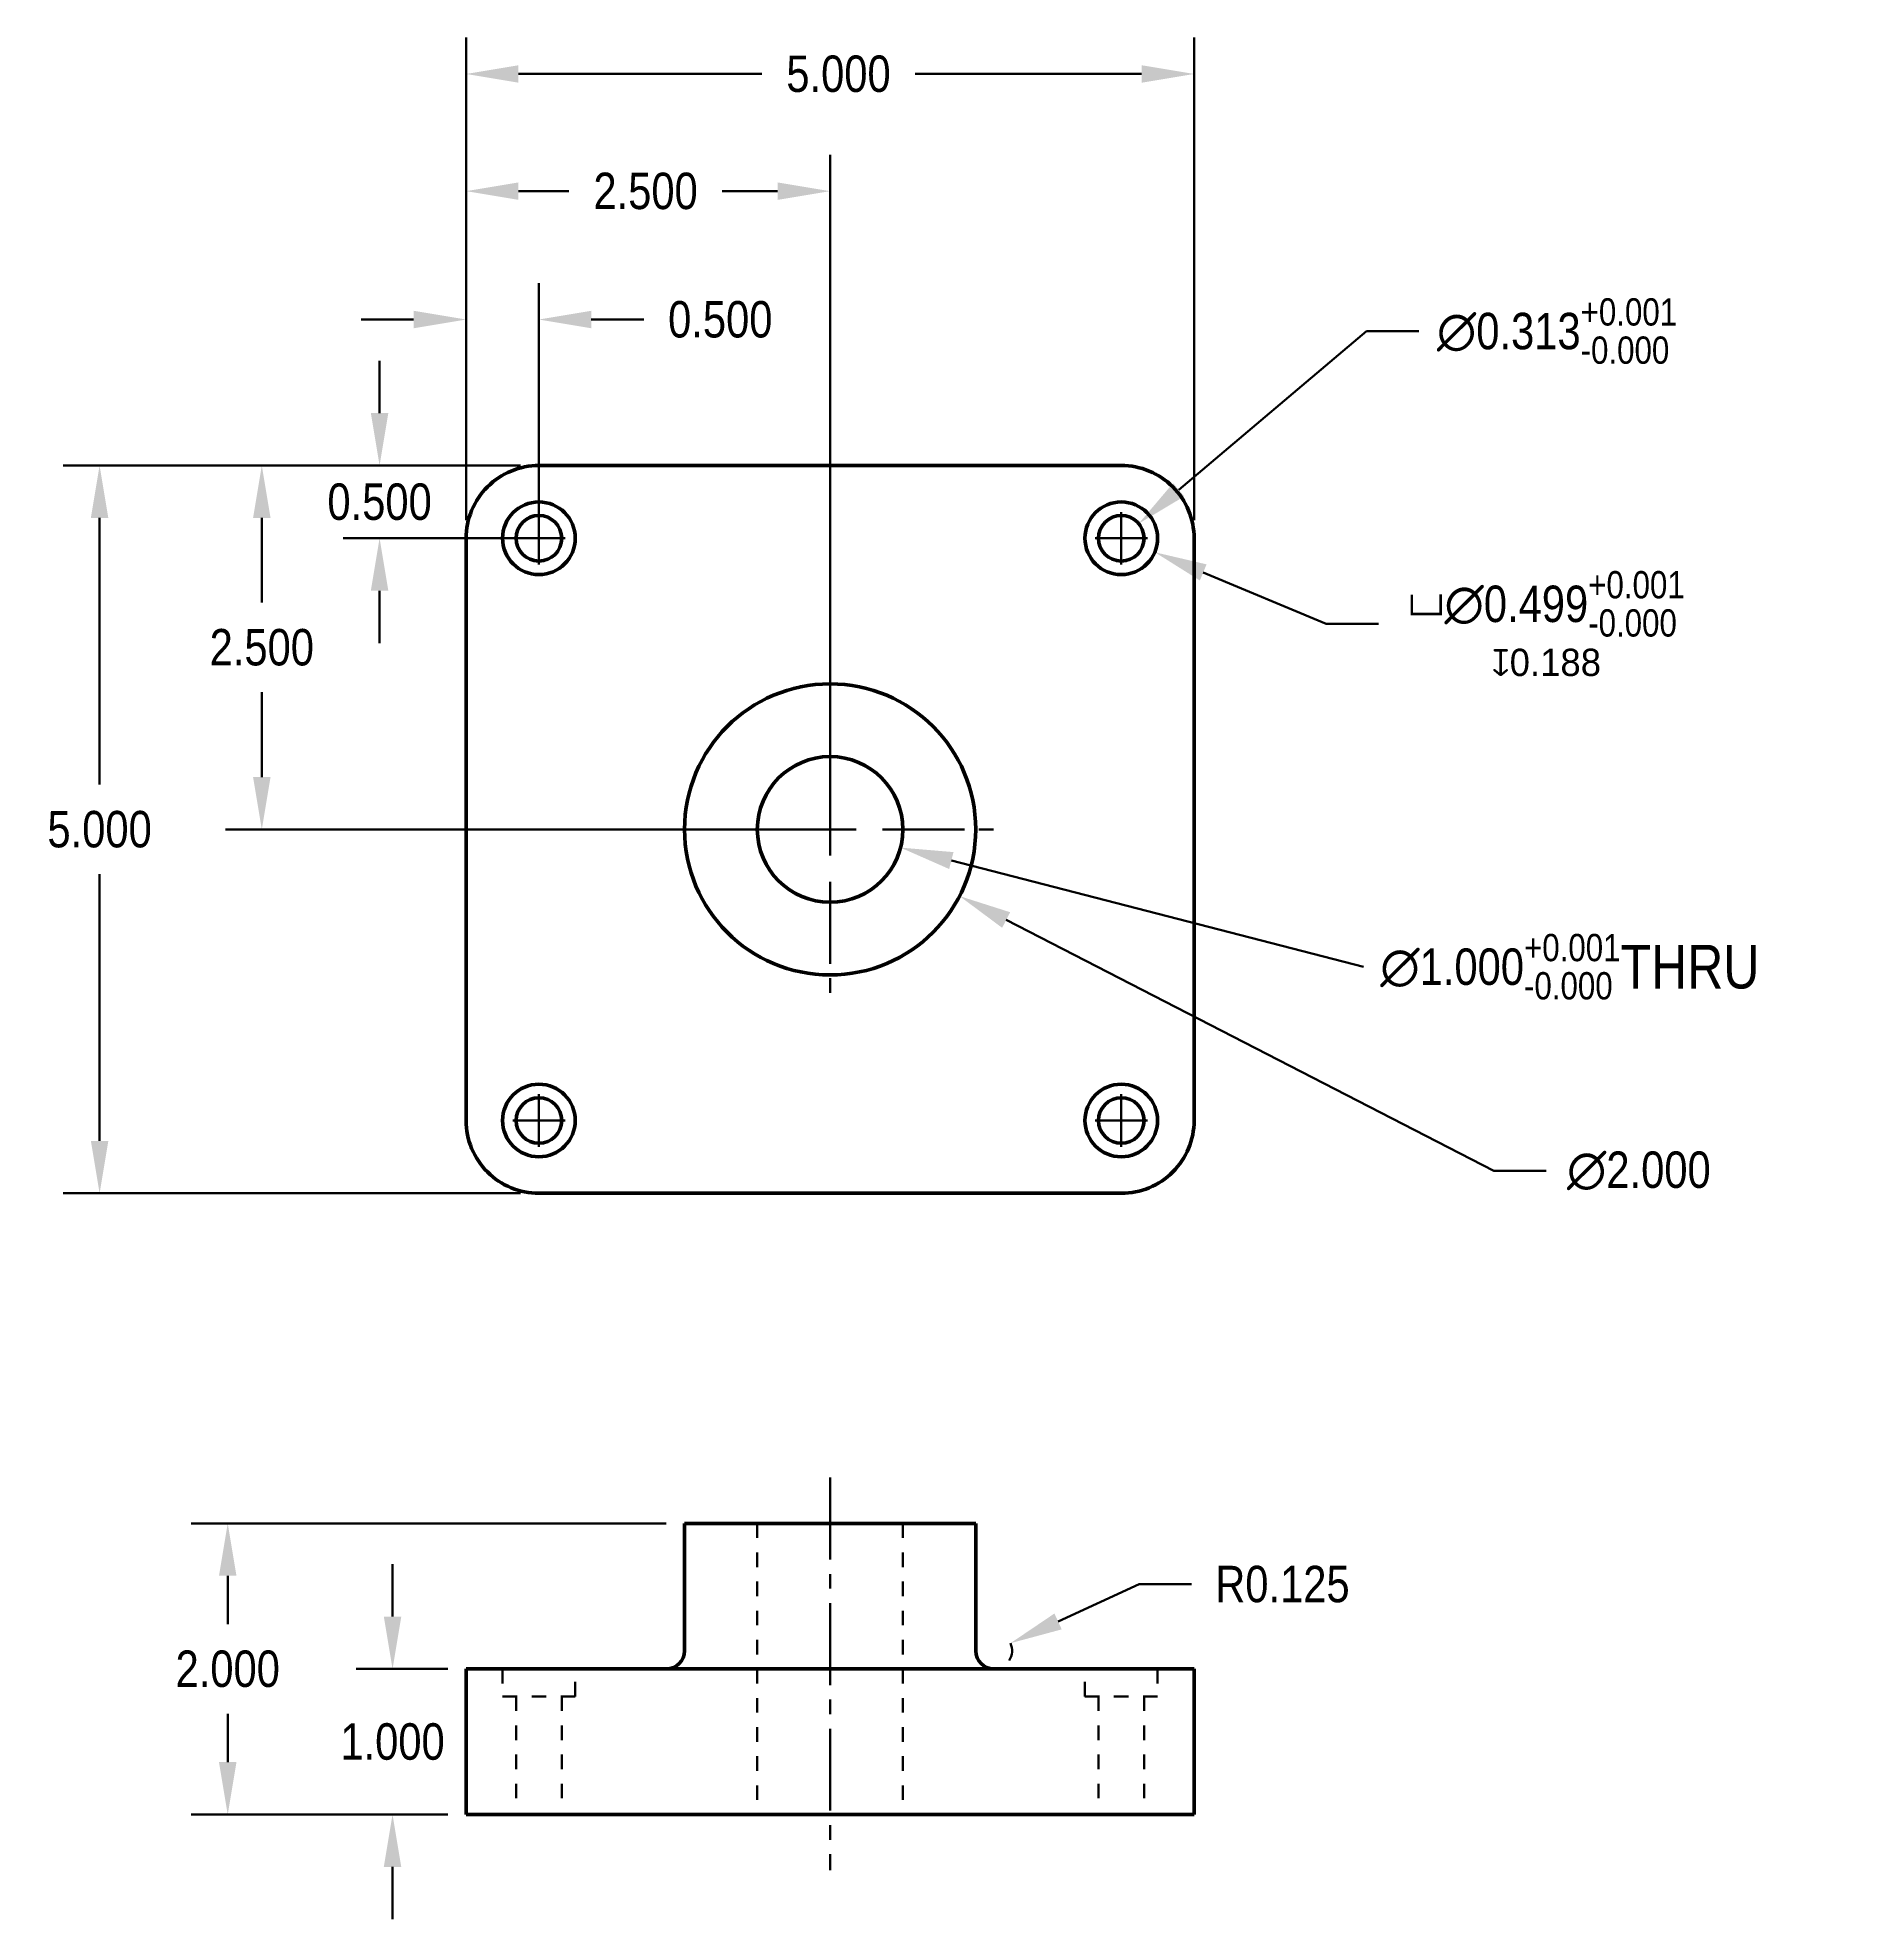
# Model space of a CAD drawing. Header units: inches. Extents: x -2.2 to 10.2, y -4 to 8.9.
import ezdxf

# ---------------------------------------------------------------- set-up
doc = ezdxf.new("R2010")
doc.units = ezdxf.units.IN
doc.header["$LTSCALE"] = 0.75
doc.header["$MEASUREMENT"] = 0
doc.header["$PDMODE"] = 33
doc.linetypes.add('CENTER2', pattern=[1.125, 0.75, -0.125, 0.125, -0.125])
doc.linetypes.add('HIDDEN2', pattern=[0.1875, 0.125, -0.0625])
for name, color, linetype, lineweight in [('center', 210, 'CENTER2', 30), ('dim', 40, 'Continuous', 30), ('hidden', 7, 'HIDDEN2', 30), ('object', 2, 'Continuous', 50)]:
    doc.layers.add(name, color=color, linetype=linetype, lineweight=lineweight)
doc.styles.add('dim', font='ARIALN.TTF')
doc.dimstyles.new('basic', dxfattribs={"dimscale": 2, "dimtxt": 0.125, "dimasz": 0.18, "dimexe": 0.125, "dimexo": 0.0625, "dimgap": 0.09, "dimtad": 0, "dimtih": 1, "dimtoh": 1, "dimdec": 3, "dimzin": 0, "dimdsep": 46, "dimtxsty": 'dim', "dimcen": 0, "dimclrd": 256, "dimclre": 256, "dimclrt": 256, "dimadec": 0, "dimazin": 0, "dimtfac": 1, "dimtdec": 3, "dimtofl": 0, "dimtmove": 0, "dimatfit": 3, "dimfxl": 1, "dimtolj": 1, "dimtzin": 0, "dimlwd": -1, "dimlwe": -1, "dimarcsym": 0})
doc.dimstyles.new('Tolerance', dxfattribs={"dimscale": 2, "dimtxt": 0.125, "dimasz": 0.18, "dimexe": 0.125, "dimexo": 0.0625, "dimgap": 0.09, "dimtad": 0, "dimtih": 1, "dimtoh": 1, "dimdec": 3, "dimzin": 0, "dimdsep": 46, "dimtxsty": 'dim', "dimcen": 0, "dimclrd": 256, "dimclre": 256, "dimclrt": 256, "dimadec": 0, "dimazin": 0, "dimtol": 1, "dimtp": 0.001, "dimtm": 1e-09, "dimtfac": 0.75, "dimtdec": 3, "dimtofl": 0, "dimtmove": 0, "dimatfit": 3, "dimfxl": 1, "dimtolj": 1, "dimtzin": 0, "dimlwd": -1, "dimlwe": -1, "dimarcsym": 0})

# ---------------------------------------------------------------- blocks, each defined once
blk = doc.blocks.new('*D0')
at = {"layer": 'Defpoints', "color": 0, "transparency": 16777216}
for p in [(1.221, 5.946), (0.127, 5.446), (1.221, 5.446)]:
    blk.add_point(p, dxfattribs=at)
at = {"layer": 'dim', "transparency": 16777216}
for p, q in [((0.127, 6.306), (0.127, 6.666)), ((1.096, 5.946), (-0.123, 5.946)), ((1.096, 5.446), (-0.123, 5.446)), ((0.127, 5.086), (0.127, 4.726))]:
    blk.add_line(p, q, dxfattribs=at)
for points in [[(0.067, 6.306), (0.187, 6.306), (0.127, 5.946)], [(0.067, 5.086), (0.187, 5.086), (0.127, 5.446)]]:
    blk.add_solid(points, dxfattribs=at)
at = {"layer": 'dim', "transparency": 16777216, "insert": (0.127, 5.696), "char_height": 0.25, "attachment_point": 5, "style": 'dim'}
blk.add_mtext('\\A1;0.500', dxfattribs=at)
blk = doc.blocks.new('*D1')
at = {"layer": 'Defpoints', "color": 0, "transparency": 16777216}
for p in [(1.221, 5.946), (-0.682, 3.446), (3.221, 3.446)]:
    blk.add_point(p, dxfattribs=at)
at = {"layer": 'dim', "transparency": 16777216}
for p, q in [((1.096, 5.946), (-0.932, 5.946)), ((-0.682, 5.586), (-0.682, 5.004)), ((-0.682, 3.806), (-0.682, 4.388)), ((3.096, 3.446), (-0.932, 3.446))]:
    blk.add_line(p, q, dxfattribs=at)
for points in [[(-0.742, 5.586), (-0.622, 5.586), (-0.682, 5.946)], [(-0.742, 3.806), (-0.622, 3.806), (-0.682, 3.446)]]:
    blk.add_solid(points, dxfattribs=at)
at = {"layer": 'dim', "transparency": 16777216, "insert": (-0.682, 4.696), "char_height": 0.25, "attachment_point": 5, "style": 'dim'}
blk.add_mtext('\\A1;2.500', dxfattribs=at)
blk = doc.blocks.new('*D2')
at = {"layer": 'Defpoints', "color": 0, "transparency": 16777216}
for p in [(1.221, 5.946), (-1.796, 0.946), (1.221, 0.946)]:
    blk.add_point(p, dxfattribs=at)
at = {"layer": 'dim', "transparency": 16777216}
for p, q in [((1.096, 5.946), (-2.046, 5.946)), ((-1.796, 5.586), (-1.796, 3.754)), ((-1.796, 1.306), (-1.796, 3.138)), ((1.096, 0.946), (-2.046, 0.946))]:
    blk.add_line(p, q, dxfattribs=at)
for points in [[(-1.856, 5.586), (-1.736, 5.586), (-1.796, 5.946)], [(-1.856, 1.306), (-1.736, 1.306), (-1.796, 0.946)]]:
    blk.add_solid(points, dxfattribs=at)
at = {"layer": 'dim', "transparency": 16777216, "insert": (-1.796, 3.446), "char_height": 0.25, "attachment_point": 5, "style": 'dim'}
blk.add_mtext('\\A1;5.000', dxfattribs=at)
blk = doc.blocks.new('*D3')
at = {"layer": 'Defpoints', "color": 0, "transparency": 16777216}
for p in [(1.221, 6.949), (0.721, 5.446), (1.221, 5.446)]:
    blk.add_point(p, dxfattribs=at)
at = {"layer": 'dim', "transparency": 16777216}
for p, q in [((0.721, 5.571), (0.721, 7.199)), ((1.221, 5.571), (1.221, 7.199)), ((0.361, 6.949), (0.001, 6.949)), ((1.581, 6.949), (1.941, 6.949))]:
    blk.add_line(p, q, dxfattribs=at)
for points in [[(0.361, 7.009), (0.361, 6.889), (0.721, 6.949)], [(1.581, 7.009), (1.581, 6.889), (1.221, 6.949)]]:
    blk.add_solid(points, dxfattribs=at)
at = {"layer": 'dim', "transparency": 16777216, "insert": (2.467, 6.949), "char_height": 0.25, "attachment_point": 5, "style": 'dim'}
blk.add_mtext('\\A1;0.500', dxfattribs=at)
blk = doc.blocks.new('*D4')
at = {"layer": 'Defpoints', "color": 0, "transparency": 16777216}
for p in [(3.221, 7.831), (0.721, 5.446), (3.221, 3.446)]:
    blk.add_point(p, dxfattribs=at)
at = {"layer": 'dim', "transparency": 16777216}
for p, q in [((0.721, 5.571), (0.721, 8.081)), ((3.221, 3.571), (3.221, 8.081)), ((1.081, 7.831), (1.427, 7.831)), ((2.861, 7.831), (2.481, 7.831))]:
    blk.add_line(p, q, dxfattribs=at)
for points in [[(1.081, 7.891), (1.081, 7.771), (0.721, 7.831)], [(2.861, 7.891), (2.861, 7.771), (3.221, 7.831)]]:
    blk.add_solid(points, dxfattribs=at)
at = {"layer": 'dim', "transparency": 16777216, "insert": (1.954, 7.831), "char_height": 0.25, "attachment_point": 5, "style": 'dim'}
blk.add_mtext('\\A1;2.500', dxfattribs=at)
blk = doc.blocks.new('*D5')
at = {"layer": 'Defpoints', "color": 0, "transparency": 16777216}
for p in [(5.721, 8.636), (0.721, 5.446), (5.721, 5.446)]:
    blk.add_point(p, dxfattribs=at)
at = {"layer": 'dim', "transparency": 16777216}
for p, q in [((0.721, 5.571), (0.721, 8.886)), ((5.721, 5.571), (5.721, 8.886)), ((1.081, 8.636), (2.753, 8.636)), ((5.361, 8.636), (3.805, 8.636))]:
    blk.add_line(p, q, dxfattribs=at)
for points in [[(1.081, 8.696), (1.081, 8.576), (0.721, 8.636)], [(5.361, 8.696), (5.361, 8.576), (5.721, 8.636)]]:
    blk.add_solid(points, dxfattribs=at)
at = {"layer": 'dim', "transparency": 16777216, "insert": (3.279, 8.636), "char_height": 0.25, "attachment_point": 5, "style": 'dim'}
blk.add_mtext('\\A1;5.000', dxfattribs=at)
blk = doc.blocks.new('*D6')
at = {"layer": 'Defpoints', "color": 0, "transparency": 16777216}
for p in [(2.332, 3.904), (4.11, 2.988)]:
    blk.add_point(p, dxfattribs=at)
at = {"layer": 'dim', "transparency": 16777216}
for p, q in [((7.779, 1.1), (4.431, 2.824)), ((8.139, 1.1), (7.779, 1.1))]:
    blk.add_line(p, q, dxfattribs=at)
blk.add_solid([(4.458, 2.877), (4.403, 2.77), (4.11, 2.988)], dxfattribs=at)
at = {"layer": 'dim', "transparency": 16777216, "insert": (8.776, 1.1), "char_height": 0.25, "attachment_point": 5, "style": 'dim'}
blk.add_mtext('\\A1;∅2.000', dxfattribs=at)
blk = doc.blocks.new('*D7')
at = {"layer": 'Defpoints', "color": 0, "transparency": 16777216}
for p in [(0.216, -2.322), (0.721, -2.322), (0.721, -3.322)]:
    blk.add_point(p, dxfattribs=at)
at = {"layer": 'dim', "transparency": 16777216}
for p, q in [((0.216, -1.962), (0.216, -1.602)), ((0.596, -2.322), (-0.034, -2.322)), ((0.596, -3.322), (-0.034, -3.322)), ((0.216, -3.682), (0.216, -4.042))]:
    blk.add_line(p, q, dxfattribs=at)
for points in [[(0.156, -1.962), (0.276, -1.962), (0.216, -2.322)], [(0.156, -3.682), (0.276, -3.682), (0.216, -3.322)]]:
    blk.add_solid(points, dxfattribs=at)
at = {"layer": 'dim', "transparency": 16777216, "insert": (0.216, -2.822), "char_height": 0.25, "attachment_point": 5, "style": 'dim'}
blk.add_mtext('\\A1;1.000', dxfattribs=at)
blk = doc.blocks.new('*D8')
at = {"layer": 'Defpoints', "color": 0, "transparency": 16777216}
for p in [(-0.916, -1.322), (2.221, -1.322), (0.721, -3.322)]:
    blk.add_point(p, dxfattribs=at)
at = {"layer": 'dim', "transparency": 16777216}
for p, q in [((2.096, -1.322), (-1.166, -1.322)), ((-0.916, -1.682), (-0.916, -2.014)), ((-0.916, -2.962), (-0.916, -2.63)), ((0.596, -3.322), (-1.166, -3.322))]:
    blk.add_line(p, q, dxfattribs=at)
for points in [[(-0.976, -1.682), (-0.856, -1.682), (-0.916, -1.322)], [(-0.976, -2.962), (-0.856, -2.962), (-0.916, -3.322)]]:
    blk.add_solid(points, dxfattribs=at)
at = {"layer": 'dim', "transparency": 16777216, "insert": (-0.916, -2.322), "char_height": 0.25, "attachment_point": 5, "style": 'dim'}
blk.add_mtext('\\A1;2.000', dxfattribs=at)
blk = doc.blocks.new('*D10')
at = {"layer": 'Defpoints', "color": 0, "transparency": 16777216}
for p in [(4.346, -2.197), (4.46, -2.145)]:
    blk.add_point(p, dxfattribs=at)
at = {"layer": 'dim', "transparency": 16777216}
for p, q in [((5.344, -1.74), (4.787, -1.995)), ((5.704, -1.74), (5.344, -1.74))]:
    blk.add_line(p, q, dxfattribs=at)
blk.add_arc((4.346, -2.197), 0.125, 327.2958, 24.6026, dxfattribs=at)
blk.add_solid([(4.762, -1.941), (4.812, -2.05), (4.46, -2.145)], dxfattribs=at)
at = {"layer": 'dim', "transparency": 16777216, "insert": (6.328, -1.74), "char_height": 0.25, "attachment_point": 5, "style": 'dim'}
blk.add_mtext('\\A1;R0.125', dxfattribs=at)
blk = doc.blocks.new('*D11')
at = {"layer": 'Defpoints', "color": 0, "transparency": 16777216}
for p in [(5.341, 5.547), (5.102, 5.345)]:
    blk.add_point(p, dxfattribs=at)
at = {"layer": 'dim', "transparency": 16777216}
for p, q in [((6.905, 6.87), (5.616, 5.78)), ((7.265, 6.87), (6.905, 6.87))]:
    blk.add_line(p, q, dxfattribs=at)
blk.add_solid([(5.577, 5.825), (5.654, 5.734), (5.341, 5.547)], dxfattribs=at)
at = {"layer": 'dim', "transparency": 16777216, "insert": (8.214, 6.87), "char_height": 0.25, "attachment_point": 5, "style": 'dim'}
blk.add_mtext('\\A1;∅0.313{\\H0.1875;\\S+0.001^ -0.000;}', dxfattribs=at)
blk = doc.blocks.new('*D14')
at = {"layer": 'Defpoints', "color": 0, "transparency": 16777216}
for p in [(2.737, 3.571), (3.705, 3.321)]:
    blk.add_point(p, dxfattribs=at)
at = {"layer": 'dim', "transparency": 16777216}
blk.add_line((6.885, 2.503), (4.054, 3.232), dxfattribs=at)
blk.add_solid([(4.069, 3.29), (4.039, 3.174), (3.705, 3.321)], dxfattribs=at)
at = {"layer": 'dim', "transparency": 16777216, "insert": (8.302, 2.503), "char_height": 0.25, "width": 3.77077, "attachment_point": 5, "style": 'dim'}
blk.add_mtext('\\A1;∅1.000{\\H0.1875;\\S+0.001^ -0.000;}{\\H1.2x;THRU}', dxfattribs=at)
blk = doc.blocks.new('*D15')
at = {"layer": 'Defpoints', "color": 0, "transparency": 16777216}
for p in [(4.991, 5.542), (5.452, 5.35)]:
    blk.add_point(p, dxfattribs=at)
at = {"layer": 'dim', "transparency": 16777216}
for p, q in [((6.629, 4.859), (5.784, 5.211)), ((6.989, 4.859), (6.629, 4.859))]:
    blk.add_line(p, q, dxfattribs=at)
blk.add_solid([(5.807, 5.267), (5.761, 5.156), (5.452, 5.35)], dxfattribs=at)
at = {"layer": 'dim', "transparency": 16777216, "insert": (8.141, 4.859), "char_height": 0.25, "width": 2.84417, "attachment_point": 5, "style": 'dim'}
blk.add_mtext('\\A1;{\\Fgdt|c0;\\H0.75x;v}∅0.499{\\H0.1875;\\S+0.001^ -0.000;}{\\H1.2x;\\P\\Fgdt|c0;\\H0.625x;x0.188}', dxfattribs=at)

msp = doc.modelspace()

# ---------------------------------------------------------------- linework, layer by layer
at = {"layer": 'center'}
for p, q in [((1.2213, 5.2661), (1.2213, 5.6261)), ((5.2213, 5.2661), (5.2213, 5.6261)), ((1.0413, 5.4461), (1.4013, 5.4461)), ((5.0413, 5.4461), (5.4013, 5.4461)), ((3.2213, 3.8061), (3.2213, 4.6261)), ((3.2213, 3.2661), (3.2213, 3.6261)), ((2.8613, 3.4461), (2.0413, 3.4461)), ((3.0413, 3.4461), (3.4013, 3.4461)), ((3.5813, 3.4461), (4.4013, 3.4461)), ((3.2213, 3.0861), (3.2213, 2.2661)), ((1.2213, 1.2661), (1.2213, 1.6261)), ((5.2213, 1.2661), (5.2213, 1.6261)), ((1.0413, 1.4461), (1.4013, 1.4461)), ((5.0413, 1.4461), (5.4013, 1.4461)), ((3.2213, -1.0072), (3.2213, -3.7051))]:
    msp.add_line(p, q, dxfattribs=at)
at = {"layer": 'hidden'}
for p, q in [((2.7213, -1.322), (2.7213, -3.3222)), ((3.7213, -1.322), (3.7213, -3.3222)), ((0.9718, -2.322), (0.9718, -2.51)), ((1.4708, -2.51), (1.4708, -2.322)), ((4.9718, -2.51), (4.9718, -2.322)), ((5.4708, -2.322), (5.4708, -2.51)), ((0.9718, -2.51), (1.4708, -2.51)), ((1.0648, -2.51), (1.0648, -3.3222)), ((1.3778, -2.51), (1.3778, -3.3222)), ((5.4708, -2.51), (4.9718, -2.51)), ((5.0648, -2.51), (5.0648, -3.3222)), ((5.3778, -2.51), (5.3778, -3.3222))]:
    msp.add_line(p, q, dxfattribs=at)
at = {"layer": 'object'}
for p, q in [((2.2213, -2.197), (2.2213, -1.322)), ((2.2213, -1.322), (4.2213, -1.322)), ((4.2213, -1.322), (4.2213, -2.197)), ((0.7213, -2.322), (0.7213, -3.3222)), ((2.0963, -2.322), (0.7213, -2.322)), ((2.0963, -2.3221), (4.3463, -2.3221)), ((5.7213, -2.322), (4.3463, -2.322)), ((5.7213, -3.3222), (5.7213, -2.322)), ((0.7213, -3.3222), (5.7213, -3.3222))]:
    msp.add_line(p, q, dxfattribs=at)
msp.add_lwpolyline([(1.2213, 0.9461), (5.2213, 0.9461, 0.4142136), (5.7213, 1.4461), (5.7213, 5.4461, 0.4142136), (5.2213, 5.9461), (1.2213, 5.9461, 0.4142136), (0.7213, 5.4461), (0.7213, 1.4461, 0.4142136)], format="xyb", close=True, dxfattribs=at)
for centre, radius in [((1.2213, 5.4461), 0.2495), ((5.2213, 5.4461), 0.2495), ((1.2213, 5.4461), 0.1565), ((5.2213, 5.4461), 0.1565), ((3.2213, 3.4461), 1), ((3.2213, 3.4461), 0.5), ((1.2213, 1.4461), 0.2495), ((5.2213, 1.4461), 0.2495), ((1.2213, 1.4461), 0.1565), ((5.2213, 1.4461), 0.1565)]:
    msp.add_circle(centre, radius, dxfattribs=at)
for centre, start, end in [((2.0963, -2.197), 270, 0), ((4.3463, -2.197), 180, 270)]:
    msp.add_arc(centre, 0.125, start, end, dxfattribs=at)

# ---------------------------------------------------------------- dimensions: what is measured, and where the dimension line sits
at = {"layer": 'dim'}
for base, p2, picture, middle in [((5.7213, 8.6357), (5.7213, 5.4461), '*D5', (3.279, 8.6357)), ((3.2213, 7.8312), (3.2213, 3.4461), '*D4', (1.9539, 7.8312))]:
    dim = msp.add_linear_dim(base=base, p1=(0.7213, 5.4461), p2=p2, dimstyle='basic', dxfattribs=at)
    dim.commit()
    dim.dimension.update_dxf_attribs({"geometry": picture, "text_midpoint": middle, "dimtype": 160})
dim = msp.add_linear_dim(base=(1.2213, 6.9488), p1=(0.7213, 5.4461), p2=(1.2213, 5.4461), dimstyle='basic', dxfattribs=at)
dim.commit()
dim.dimension.update_dxf_attribs({"geometry": '*D3', "text_midpoint": (2.4669, 6.9488)})
for p1, p2, dimstyle, picture, middle in [((5.1018, 5.3451), (5.3408, 5.5472), 'Tolerance', '*D11', (8.2142, 6.8696)), ((2.3321, 3.9037), (4.1104, 2.9885), 'basic', '*D6', (8.7757, 1.1002))]:
    dim = msp.add_diameter_dim_2p(p1=p1, p2=p2, dimstyle=dimstyle, dxfattribs=at)
    dim.commit()
    dim.dimension.update_dxf_attribs({"geometry": picture, "text_midpoint": middle, "dimtype": 163})
dim = msp.add_linear_dim(base=(0.1266, 5.4461), p1=(1.2213, 5.9461), p2=(1.2213, 5.4461), angle=90, dimstyle='basic', dxfattribs=at)
dim.commit()
dim.dimension.update_dxf_attribs({"geometry": '*D0', "text_midpoint": (0.1266, 5.6961), "dimtype": 160})
for base, p1, p2, picture, middle in [((-1.7955, 0.9461), (1.2213, 5.9461), (1.2213, 0.9461), '*D2', (-1.7955, 3.4461)), ((-0.6818, 3.4461), (1.2213, 5.9461), (3.2213, 3.4461), '*D1', (-0.6818, 4.6961)), ((-0.916, -1.322), (0.7213, -3.3222), (2.2213, -1.322), '*D8', (-0.916, -2.3221)), ((0.2157, -2.322), (0.7213, -3.3222), (0.7213, -2.322), '*D7', (0.2157, -2.8221))]:
    dim = msp.add_linear_dim(base=base, p1=p1, p2=p2, angle=90, dimstyle='basic', dxfattribs=at)
    dim.commit()
    dim.dimension.update_dxf_attribs({"geometry": picture, "text_midpoint": middle})
for p1, p2, text, picture, middle in [((4.991, 5.5422), (5.4516, 5.35), '{\\Fgdt|c0;\\H0.75x;v}<>{\\H1.2x;\\P\\Fgdt|c0;\\H0.625x;x0.188}', '*D15', (8.1414, 4.8587)), ((2.7371, 3.5708), (3.7055, 3.3214), '<>{\\H1.2x;THRU}', '*D14', (6.8845, 2.5028))]:
    dim = msp.add_diameter_dim_2p(p1=p1, p2=p2, text=text, dimstyle='Tolerance', dxfattribs=at)
    dim.commit()
    dim.dimension.update_dxf_attribs({"geometry": picture, "text_midpoint": middle, "dimtype": 163})
dim = msp.add_radius_dim(center=(4.3463, -2.197), mpoint=(4.4599, -2.145), dimstyle='basic', dxfattribs=at)
dim.commit()
dim.dimension.update_dxf_attribs({"geometry": '*D10', "text_midpoint": (6.3283, -1.7404), "dimtype": 164})

doc.saveas('drawing.dxf')
